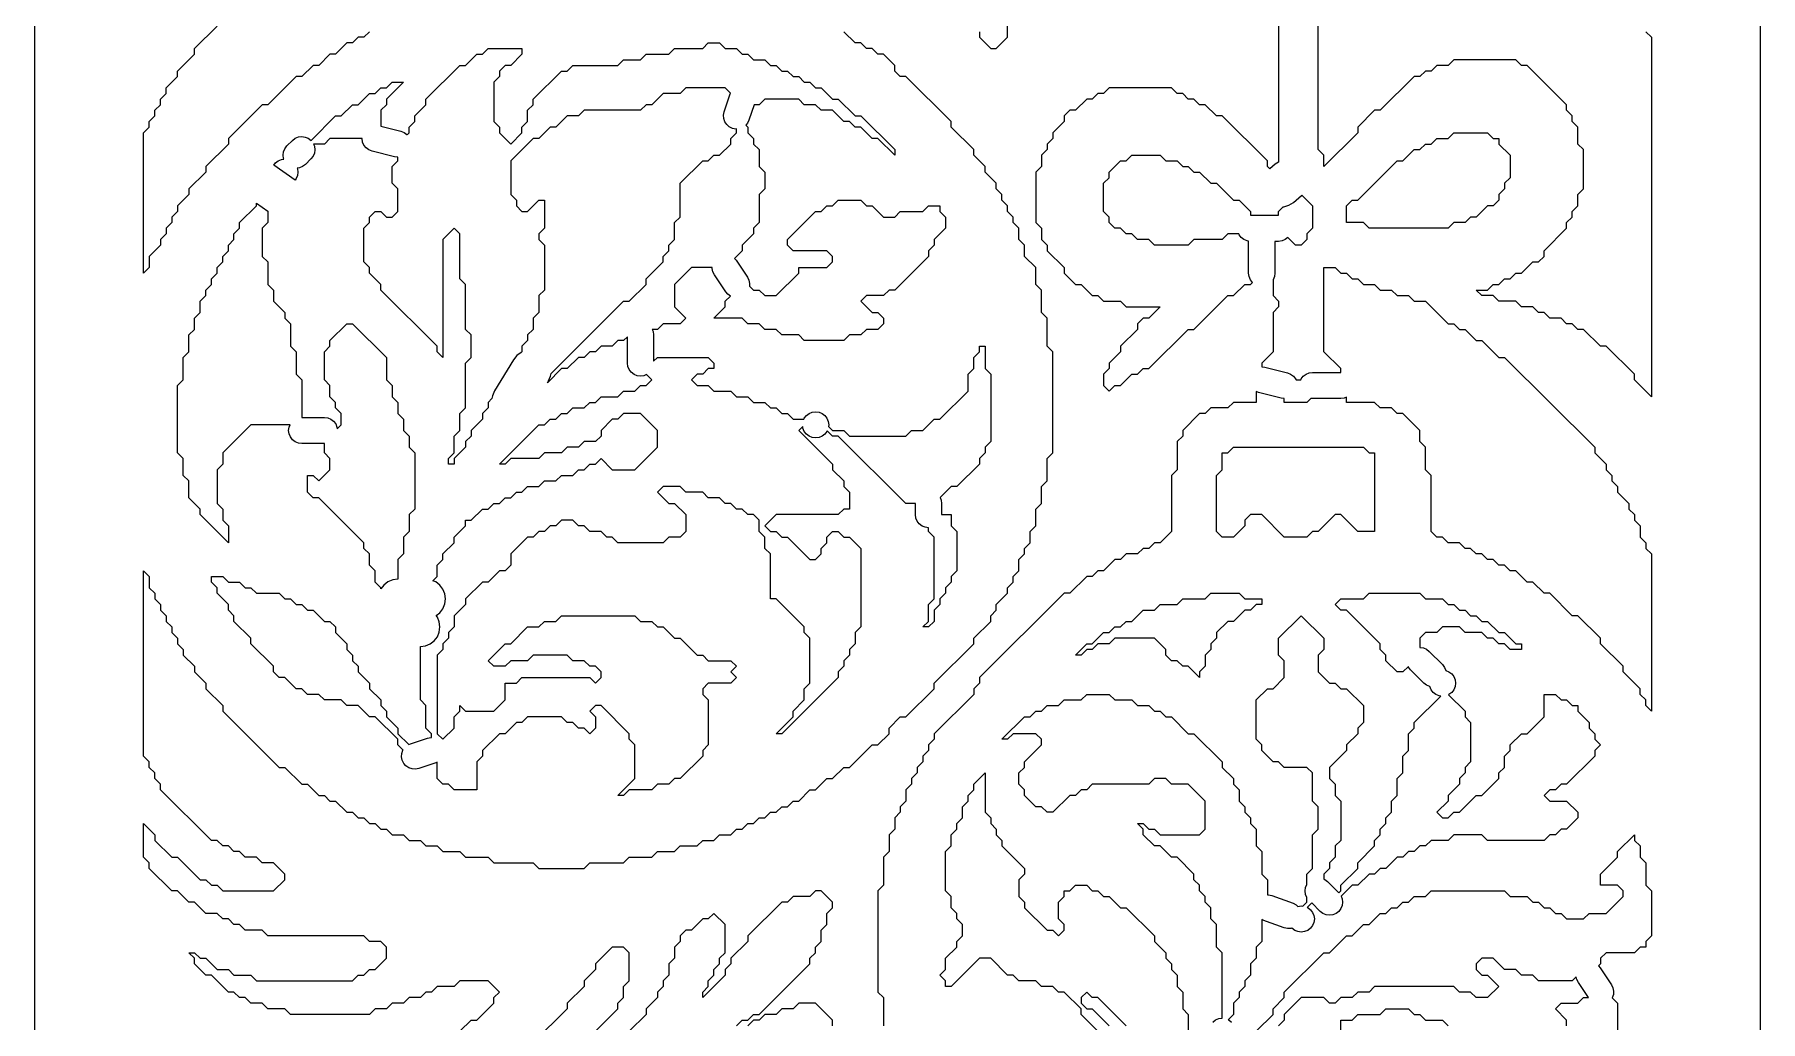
# Model space of a CAD drawing. Header units: millimetres. Extents: x 10 to 410, y 18 to 283.
# Drawn here: x 148 to 211.3, y 57.2 to 93.4 of the extents above; entities that cross this region are included whole.
import ezdxf

# ---------------------------------------------------------------- set-up
doc = ezdxf.new("R2010")
doc.units = ezdxf.units.MM
doc.layers.add('CUT', color=1, linetype='Continuous')

msp = doc.modelspace()

# ---------------------------------------------------------------- linework, layer by layer
at = {"layer": 'CUT'}
for points in [[(190.134, 144), (169.134, 144), (169.134, 147), (161.134, 147), (161.134, 144), (148, 144), (148, 24), (161.134, 24), (161.134, 21), (169.134, 21), (169.134, 24), (190.134, 24), (190.134, 21), (198.134, 21), (198.134, 24), (211.2679, 24), (211.2679, 144), (198.134, 144), (198.134, 147), (190.134, 147)], [(157.133201, 88.798039), (157.124916, 88.818194), (157.108895, 88.942471), (157.125586, 89.06666), (157.17385, 89.182297), (157.250399, 89.281502), (157.457395, 89.487384), (157.557012, 89.563397), (157.672908, 89.611037), (157.797185, 89.627057), (157.921373, 89.610366), (158.03701, 89.562102), (158.136215, 89.485553), (159.037866, 90.382353), (159.244862, 90.382353), (159.658854, 90.794118), (159.86585, 90.794118), (160.279843, 91.205882), (160.486839, 91.205882), (160.693835, 91.411765), (160.900831, 91.411765), (161.107827, 91.617647), (161.521819, 91.617647), (160.900831, 91), (160.900831, 90.794118), (160.693835, 90.588235), (160.693835, 90.001969), (161.43065, 89.818757), (161.547265, 89.772906), (161.64804, 89.698436), (161.654293, 89.690585), (161.728815, 89.764706), (161.728815, 89.970588), (161.935811, 90.176471), (161.935811, 90.382353), (162.349803, 90.794118), (162.349803, 91), (163.59178, 92.235294), (163.798776, 92.235294), (164.212768, 92.647059), (164.419764, 92.647059), (164.62676, 92.852941), (165.868736, 92.852941), (165.868736, 92.647059), (165.454744, 92.235294), (165.247748, 92.235294), (165.040752, 92.029412), (165.040752, 91.823529), (164.833756, 91.617647), (164.833756, 90.176471), (165.040752, 89.970588), (165.040752, 89.764706), (165.454744, 89.352941), (165.868736, 89.764706), (165.868736, 89.970588), (166.075732, 90.176471), (166.075732, 90.588235), (166.282728, 90.794118), (166.282728, 91), (167.317709, 92.029412), (167.524705, 92.029412), (167.731701, 92.235294), (169.387669, 92.235294), (169.594665, 92.441176), (170.215654, 92.441176), (170.42265, 92.647059), (171.250634, 92.647059), (171.45763, 92.852941), (172.49261, 92.852941), (172.699606, 93.058824), (173.113599, 93.058824), (173.320595, 92.852941), (173.734587, 92.852941), (173.941583, 92.647059), (174.148579, 92.647059), (174.355575, 92.441176), (174.769567, 92.441176), (174.976563, 92.235294), (175.183559, 92.235294), (175.390555, 92.029412), (175.597551, 92.029412), (175.804547, 91.823529), (176.011543, 91.823529), (176.21854, 91.617647), (176.425536, 91.617647), (176.632532, 91.411765), (176.839528, 91.411765), (177.25352, 91), (177.460516, 91), (178.081504, 90.382353), (178.2885, 90.382353), (179.530477, 89.147059), (179.530477, 88.941176), (178.909488, 89.558824), (178.702492, 89.558824), (178.2885, 89.970588), (178.081504, 89.970588), (177.874508, 90.176471), (177.667512, 90.176471), (177.25352, 90.588235), (176.839528, 90.588235), (176.632532, 90.794118), (176.21854, 90.794118), (176.011543, 91), (174.769567, 91), (174.562571, 90.794118), (174.378823, 90.794118), (174.189708, 90.229825), (174.134723, 90.117228), (174.072751, 90.046008), (174.148579, 89.970588), (174.148579, 89.764706), (174.355575, 89.558824), (174.355575, 89.352941), (174.562571, 89.147059), (174.562571, 88.529412), (174.769567, 88.323529), (174.769567, 87.705882), (174.562571, 87.5), (174.562571, 86.470588), (174.355575, 86.264706), (174.355575, 86.058824), (173.941583, 85.647059), (173.941583, 85.441176), (173.658644, 85.15976), (173.719314, 85.09078), (174.133306, 84.473133), (174.18889, 84.360831), (174.213513, 84.237969), (174.207689, 84.147091), (174.355575, 84), (174.562571, 84), (174.769567, 83.794118), (175.183559, 83.794118), (176.011543, 84.617647), (176.011543, 84.823529), (177.046524, 84.823529), (177.25352, 85.029412), (177.25352, 85.235294), (177.046524, 85.441176), (175.804547, 85.441176), (175.597551, 85.647059), (175.597551, 85.852941), (176.632532, 86.882353), (176.839528, 86.882353), (177.046524, 87.088235), (177.25352, 87.088235), (177.460516, 87.294118), (178.2885, 87.294118), (178.495496, 87.088235), (178.702492, 87.088235), (179.116484, 86.676471), (179.530477, 86.676471), (179.737473, 86.882353), (180.565457, 86.882353), (180.772453, 87.088235), (181.186445, 87.088235), (181.186445, 86.882353), (181.393441, 86.676471), (181.393441, 86.264706), (180.979449, 85.852941), (180.979449, 85.647059), (180.772453, 85.441176), (180.772453, 85.235294), (179.530477, 84), (179.32348, 84), (179.116484, 83.794118), (178.495496, 83.794118), (178.2885, 83.588235), (178.702492, 83.176471), (178.909488, 83.176471), (179.116484, 82.970588), (179.116484, 82.764706), (178.909488, 82.558824), (178.495496, 82.558824), (178.2885, 82.352941), (177.874508, 82.352941), (177.667512, 82.147059), (176.21854, 82.147059), (176.011543, 82.352941), (175.390555, 82.352941), (175.183559, 82.558824), (174.769567, 82.558824), (174.562571, 82.764706), (174.148579, 82.764706), (173.941583, 82.970588), (172.906603, 82.970588), (173.320595, 83.382353), (173.320595, 83.588235), (173.514248, 83.780847), (173.418623, 83.844542), (173.335868, 83.938632), (172.921875, 84.556279), (172.866292, 84.668581), (172.841668, 84.791443), (172.843725, 84.823529), (172.078618, 84.823529), (171.45763, 84.205882), (171.45763, 83.382353), (171.871622, 82.970588), (171.664626, 82.764706), (171.043638, 82.764706), (170.836642, 82.558824), (170.645478, 82.558824), (170.679298, 82.477174), (170.695654, 82.352941), (170.695654, 81.389182), (170.836642, 81.529412), (172.699606, 81.529412), (172.906603, 81.323529), (172.906603, 81.117647), (172.699606, 81.117647), (172.49261, 80.911765), (172.285614, 80.911765), (172.078618, 80.705882), (172.285614, 80.5), (172.699606, 80.5), (172.906603, 80.294118), (173.527591, 80.294118), (173.734587, 80.088235), (174.148579, 80.088235), (174.355575, 79.882353), (174.769567, 79.882353), (174.976563, 79.676471), (175.183559, 79.676471), (175.390555, 79.470588), (175.597551, 79.470588), (175.804547, 79.264706), (176.202707, 79.264706), (176.216839, 79.298824), (176.29312, 79.398235), (176.392532, 79.474516), (176.508299, 79.522468), (176.632532, 79.538824), (176.756765, 79.522468), (176.872532, 79.474516), (176.971943, 79.398235), (177.048224, 79.298824), (177.096176, 79.183057), (177.112532, 79.058824), (177.104889, 79.000772), (177.25352, 78.852941), (177.667512, 78.852941), (177.874508, 78.647059), (179.944469, 78.647059), (180.151465, 78.852941), (180.565457, 78.852941), (180.979449, 79.264706), (181.186445, 79.264706), (182.221425, 80.294118), (182.221425, 80.911765), (182.428421, 81.117647), (182.428421, 81.529412), (182.635418, 81.735294), (182.635418, 81.941176), (182.842414, 81.941176), (182.842414, 81.117647), (183.04941, 80.911765), (183.04941, 78.441176), (182.842414, 78.235294), (182.842414, 78.029412), (182.635418, 77.823529), (182.635418, 77.617647), (181.807433, 76.794118), (181.600437, 76.794118), (181.197658, 76.393505), (181.236097, 76.300704), (181.252453, 76.176471), (181.252453, 75.764706), (181.600437, 75.764706), (181.600437, 75.352941), (181.807433, 75.147059), (181.807433, 73.705882), (181.600437, 73.5), (181.600437, 73.294118), (181.393441, 73.088235), (181.393441, 72.882353), (181.186445, 72.676471), (181.186445, 72.470588), (180.979449, 72.264706), (180.979449, 71.852941), (180.772453, 71.647059), (180.565457, 71.647059), (180.772453, 71.852941), (180.772453, 72.470588), (180.979449, 72.676471), (180.979449, 74.941176), (180.772453, 75.147059), (180.772453, 75.284706), (180.64822, 75.301061), (180.532453, 75.349014), (180.433042, 75.425295), (180.356761, 75.524706), (180.308809, 75.640473), (180.292453, 75.764706), (180.292453, 76.176471), (179.944469, 76.176471), (177.460516, 78.647059), (177.25352, 78.647059), (177.057736, 78.841789), (177.048224, 78.818824), (176.971943, 78.719412), (176.872532, 78.643131), (176.756765, 78.595179), (176.632532, 78.578824), (176.508299, 78.595179), (176.392532, 78.643131), (176.29312, 78.719412), (176.216839, 78.818824), (176.168887, 78.93459), (176.160174, 79.000772), (176.011543, 78.852941), (177.25352, 77.617647), (177.25352, 77.411765), (177.667512, 77), (177.667512, 76.794118), (177.874508, 76.588235), (177.874508, 75.970588), (177.667512, 75.970588), (177.460516, 75.764706), (175.183559, 75.764706), (174.769567, 75.352941), (174.976563, 75.147059), (175.183559, 75.147059), (175.390555, 74.941176), (175.597551, 74.941176), (176.425536, 74.117647), (176.632532, 74.117647), (176.839528, 74.323529), (176.839528, 74.529412), (177.046524, 74.735294), (177.046524, 74.941176), (177.25352, 75.147059), (177.460516, 75.147059), (177.667512, 74.941176), (177.874508, 74.941176), (178.2885, 74.529412), (178.2885, 71.647059), (178.081504, 71.441176), (178.081504, 71.029412), (177.874508, 70.823529), (177.874508, 70.617647), (177.667512, 70.411765), (177.667512, 70.205882), (177.460516, 70), (177.460516, 69.794118), (175.390555, 67.735294), (175.183559, 67.735294), (175.804547, 68.352941), (175.804547, 68.558824), (176.21854, 68.970588), (176.21854, 69.382353), (176.425536, 69.588235), (176.425536, 71.235294), (176.21854, 71.441176), (176.21854, 71.647059), (175.183559, 72.676471), (174.976563, 72.676471), (174.976563, 74.323529), (174.769567, 74.529412), (174.769567, 74.941176), (174.562571, 75.147059), (174.562571, 75.558824), (174.355575, 75.764706), (174.148579, 75.764706), (173.941583, 75.970588), (173.734587, 75.970588), (173.527591, 76.176471), (173.320595, 76.176471), (173.113599, 76.382353), (172.699606, 76.382353), (172.49261, 76.588235), (171.871622, 76.588235), (171.664626, 76.794118), (171.043638, 76.794118), (170.836642, 76.588235), (171.250634, 76.176471), (171.45763, 76.176471), (171.871622, 75.764706), (171.871622, 75.147059), (171.664626, 74.941176), (171.250634, 74.941176), (171.043638, 74.735294), (169.387669, 74.735294), (169.180673, 74.941176), (168.973677, 74.941176), (168.766681, 75.147059), (168.352689, 75.147059), (168.145693, 75.352941), (167.938697, 75.352941), (167.731701, 75.558824), (167.317709, 75.558824), (167.110713, 75.352941), (166.903717, 75.352941), (166.696721, 75.147059), (166.489725, 75.147059), (166.282728, 74.941176), (166.075732, 74.941176), (165.454744, 74.323529), (165.454744, 73.911765), (165.247748, 73.705882), (165.040752, 73.705882), (164.62676, 73.294118), (164.419764, 73.294118), (163.798776, 72.676471), (163.798776, 72.470588), (163.384784, 72.058824), (163.384784, 71.647059), (163.177787, 71.441176), (163.177787, 71.235294), (162.970791, 71.029412), (162.970791, 70.823529), (162.763795, 70.617647), (162.763795, 67.735294), (162.970791, 67.529412), (163.384784, 67.941176), (163.384784, 68.352941), (163.59178, 68.558824), (163.59178, 68.764706), (163.798776, 68.558824), (164.833756, 68.558824), (165.247748, 68.970588), (165.247748, 69.588235), (165.66174, 69.588235), (165.868736, 69.794118), (168.352689, 69.794118), (168.559685, 69.588235), (168.766681, 69.794118), (168.766681, 70), (168.559685, 70.205882), (168.352689, 70.205882), (168.145693, 70.411765), (167.731701, 70.411765), (167.524705, 70.617647), (166.282728, 70.617647), (166.075732, 70.411765), (165.454744, 70.411765), (165.247748, 70.205882), (164.833756, 70.205882), (164.62676, 70.411765), (165.247748, 71.029412), (165.454744, 71.029412), (166.075732, 71.647059), (166.489725, 71.647059), (166.696721, 71.852941), (167.110713, 71.852941), (167.317709, 72.058824), (170.008658, 72.058824), (170.215654, 71.852941), (170.629646, 71.852941), (170.836642, 71.647059), (171.043638, 71.647059), (171.45763, 71.235294), (171.664626, 71.235294), (172.285614, 70.617647), (172.49261, 70.617647), (172.699606, 70.411765), (173.527591, 70.411765), (173.734587, 70.205882), (173.527591, 70), (173.734587, 69.794118), (173.527591, 69.588235), (172.699606, 69.588235), (172.49261, 69.382353), (172.49261, 69.176471), (172.699606, 68.970588), (172.699606, 67.323529), (172.49261, 67.117647), (172.49261, 66.911765), (171.664626, 66.088235), (171.45763, 66.088235), (171.250634, 65.882353), (170.836642, 65.882353), (170.629646, 65.676471), (169.801662, 65.676471), (169.594665, 65.470588), (169.387669, 65.470588), (170.008658, 66.088235), (170.008658, 67.323529), (169.801662, 67.529412), (169.801662, 67.735294), (168.766681, 68.764706), (168.559685, 68.764706), (168.352689, 68.558824), (168.559685, 68.352941), (168.559685, 67.941176), (168.352689, 67.735294), (168.145693, 67.941176), (167.938697, 67.941176), (167.731701, 68.147059), (167.524705, 68.147059), (167.317709, 68.352941), (166.075732, 68.352941), (165.868736, 68.147059), (165.66174, 68.147059), (165.247748, 67.735294), (165.040752, 67.735294), (164.419764, 67.117647), (164.419764, 66.911765), (164.212768, 66.705882), (164.212768, 65.676471), (163.384784, 65.676471), (163.177787, 65.882353), (162.970791, 65.882353), (162.763795, 66.088235), (162.763795, 66.689129), (162.707853, 66.662035), (162.086865, 66.456152), (161.963797, 66.432581), (161.838821, 66.441666), (161.720455, 66.482787), (161.616766, 66.553142), (161.534819, 66.647937), (161.480199, 66.760711), (161.456628, 66.883779), (161.465712, 67.008755), (161.506833, 67.12712), (161.509034, 67.130363), (161.314823, 67.323529), (161.314823, 67.529412), (160.486839, 68.352941), (160.279843, 68.352941), (159.86585, 68.764706), (159.451858, 68.764706), (159.244862, 68.970588), (158.623874, 68.970588), (158.416878, 69.176471), (158.002886, 69.176471), (157.79589, 69.382353), (157.588894, 69.382353), (157.174902, 69.794118), (156.967906, 69.794118), (156.760909, 70), (156.760909, 70.205882), (155.932925, 71.029412), (155.932925, 71.235294), (155.311937, 71.852941), (155.311937, 72.058824), (155.104941, 72.264706), (155.104941, 72.470588), (154.690949, 72.882353), (154.690949, 73.088235), (154.483953, 73.294118), (154.483953, 73.5), (154.897945, 73.5), (155.104941, 73.294118), (155.518933, 73.294118), (155.725929, 73.088235), (155.932925, 73.088235), (156.139921, 72.882353), (156.967906, 72.882353), (157.174902, 72.676471), (157.381898, 72.676471), (157.588894, 72.470588), (157.79589, 72.470588), (158.002886, 72.264706), (158.209882, 72.264706), (158.623874, 71.852941), (158.83087, 71.852941), (159.037866, 71.647059), (159.037866, 71.441176), (159.451858, 71.029412), (159.451858, 70.823529), (159.658854, 70.617647), (159.658854, 70.411765), (159.86585, 70.205882), (159.86585, 70), (160.279843, 69.588235), (160.279843, 69.382353), (160.693835, 68.970588), (160.693835, 68.764706), (160.900831, 68.558824), (160.900831, 68.352941), (161.314823, 67.941176), (161.314823, 67.735294), (161.717487, 67.334796), (161.784757, 67.367377), (162.405746, 67.57326), (162.528814, 67.596831), (162.556799, 67.594796), (162.556799, 67.735294), (162.349803, 67.941176), (162.349803, 68.764706), (162.142807, 68.970588), (162.142807, 70.927059), (162.329157, 70.951592), (162.502807, 71.023521), (162.651924, 71.137942), (162.766345, 71.287059), (162.838274, 71.460709), (162.862807, 71.647059), (162.838274, 71.833409), (162.766345, 72.007059), (162.723236, 72.06324), (162.85892, 72.167354), (162.973341, 72.316471), (163.04527, 72.490121), (163.069803, 72.676471), (163.04527, 72.862821), (162.973341, 73.036471), (162.85892, 73.185588), (162.709803, 73.300009), (162.605966, 73.34302), (162.763795, 73.5), (162.763795, 73.911765), (162.970791, 74.117647), (162.970791, 74.323529), (163.384784, 74.735294), (163.384784, 74.941176), (163.798776, 75.352941), (163.798776, 75.558824), (164.005772, 75.558824), (164.419764, 75.970588), (164.62676, 75.970588), (164.833756, 76.176471), (165.040752, 76.176471), (165.247748, 76.382353), (165.454744, 76.382353), (165.66174, 76.588235), (165.868736, 76.588235), (166.075732, 76.794118), (166.489725, 76.794118), (166.696721, 77), (167.110713, 77), (167.317709, 77.205882), (167.731701, 77.205882), (167.938697, 77.411765), (168.145693, 77.411765), (168.352689, 77.617647), (168.559685, 77.617647), (168.766681, 77.823529), (169.180673, 77.411765), (170.008658, 77.411765), (170.836642, 78.235294), (170.836642, 78.852941), (170.215654, 79.470588), (169.594665, 79.470588), (169.387669, 79.264706), (169.180673, 79.264706), (168.766681, 78.852941), (168.766681, 78.647059), (168.559685, 78.441176), (168.145693, 78.441176), (167.938697, 78.235294), (167.524705, 78.235294), (167.317709, 78.029412), (166.696721, 78.029412), (166.489725, 77.823529), (165.454744, 77.823529), (165.247748, 77.617647), (165.040752, 77.617647), (166.489725, 79.058824), (166.696721, 79.058824), (166.903717, 79.264706), (167.110713, 79.264706), (167.317709, 79.470588), (167.524705, 79.470588), (167.731701, 79.676471), (168.145693, 79.676471), (168.352689, 79.882353), (168.559685, 79.882353), (168.766681, 80.088235), (169.387669, 80.088235), (169.594665, 80.294118), (170.008658, 80.294118), (170.215654, 80.5), (170.42265, 80.5), (170.629646, 80.705882), (170.435141, 80.899341), (170.339887, 80.859885), (170.215654, 80.843529), (170.091421, 80.859885), (169.975654, 80.907837), (169.876242, 80.984118), (169.799961, 81.083529), (169.752009, 81.199296), (169.735654, 81.323529), (169.735654, 82.287288), (169.594665, 82.147059), (169.387669, 82.147059), (169.180673, 81.941176), (168.766681, 81.941176), (168.559685, 81.735294), (168.352689, 81.735294), (168.145693, 81.529412), (167.938697, 81.529412), (167.524705, 81.117647), (167.317709, 81.117647), (166.800611, 80.603332), (166.839277, 80.666979), (166.91822, 80.846148), (166.932824, 80.940716), (169.594665, 83.588235), (169.801662, 83.588235), (170.42265, 84.205882), (170.42265, 84.411765), (171.043638, 85.029412), (171.043638, 85.235294), (171.250634, 85.441176), (171.250634, 85.647059), (171.45763, 85.852941), (171.45763, 86.470588), (171.664626, 86.676471), (171.664626, 87.911765), (172.49261, 88.735294), (172.699606, 88.735294), (172.906603, 88.941176), (173.113599, 88.941176), (173.527591, 89.352941), (173.527591, 89.558824), (173.734587, 89.764706), (173.734587, 89.905313), (173.70505, 89.903263), (173.582059, 89.927232), (173.469462, 89.982217), (173.374933, 90.06447), (173.304914, 90.168387), (173.264176, 90.286885), (173.255496, 90.411889), (173.279466, 90.534881), (173.486462, 91.152528), (173.517445, 91.215974), (173.320595, 91.411765), (171.871622, 91.411765), (171.664626, 91.205882), (171.043638, 91.205882), (170.629646, 90.794118), (170.42265, 90.794118), (170.215654, 90.588235), (168.145693, 90.588235), (167.938697, 90.382353), (167.524705, 90.382353), (167.110713, 89.970588), (166.903717, 89.970588), (166.489725, 89.558824), (166.282728, 89.558824), (165.454744, 88.735294), (165.454744, 87.5), (165.66174, 87.294118), (165.66174, 87.088235), (165.868736, 86.882353), (166.075732, 86.882353), (166.489725, 87.294118), (166.696721, 87.294118), (166.696721, 86.264706), (166.489725, 86.058824), (166.489725, 85.852941), (166.696721, 85.647059), (166.696721, 84), (166.489725, 83.794118), (166.489725, 83.176471), (166.282728, 82.970588), (166.282728, 82.558824), (166.075732, 82.352941), (166.075732, 82.147059), (165.868736, 81.941176), (165.868736, 81.735294), (165.853555, 81.720194), (165.837876, 81.714106), (165.679925, 81.598413), (165.5573, 81.445782), (164.861629, 80.300646), (164.782685, 80.121478), (164.767352, 80.022189), (164.62676, 79.882353), (164.62676, 79.676471), (164.419764, 79.470588), (164.419764, 79.264706), (164.005772, 78.852941), (164.005772, 78.647059), (163.798776, 78.441176), (163.798776, 78.235294), (163.384784, 77.823529), (163.384784, 77.617647), (163.177787, 77.617647), (163.177787, 77.823529), (163.384784, 78.029412), (163.384784, 78.647059), (163.59178, 78.852941), (163.59178, 79.470588), (163.798776, 79.676471), (163.798776, 81.323529), (164.005772, 81.529412), (164.005772, 82.352941), (163.798776, 82.558824), (163.798776, 84.205882), (163.59178, 84.411765), (163.59178, 86.058824), (163.384784, 86.264706), (162.970791, 85.852941), (162.970791, 81.529412), (162.763795, 81.735294), (162.763795, 81.941176), (160.693835, 84), (160.693835, 84.205882), (160.279843, 84.617647), (160.279843, 84.823529), (160.072847, 85.029412), (160.072847, 86.264706), (160.279843, 86.470588), (160.279843, 86.676471), (160.486839, 86.882353), (160.693835, 86.882353), (160.900831, 86.676471), (161.107827, 86.676471), (161.314823, 86.882353), (161.314823, 87.705882), (161.107827, 87.911765), (161.107827, 88.529412), (161.314823, 88.735294), (161.314823, 88.874003), (161.198996, 88.887126), (160.371011, 89.093008), (160.254396, 89.138859), (160.153622, 89.213329), (160.075555, 89.311345), (160.025517, 89.426225), (160.006917, 89.550142), (160.007901, 89.558824), (158.83087, 89.558824), (158.623874, 89.352941), (158.225791, 89.352941), (158.259868, 89.270041), (158.275888, 89.145764), (158.259197, 89.021575), (158.210933, 88.905938), (158.134384, 88.806733), (157.927388, 88.600851), (157.827772, 88.524838), (157.711876, 88.477199), (157.630688, 88.466733), (157.638546, 88.447763), (157.654902, 88.323529), (157.638546, 88.199296), (157.590594, 88.083529), (157.549611, 88.030119), (156.769168, 88.576508), (156.83549, 88.662941), (156.934902, 88.739222), (157.050668, 88.787174)], [(200.437079, 86.470588), (200.023087, 86.470588), (199.816091, 86.264706), (196.918146, 86.264706), (196.71115, 86.470588), (196.090162, 86.470588), (196.090162, 87.088235), (196.297158, 87.294118), (196.504154, 87.294118), (197.953126, 88.735294), (198.160122, 88.735294), (198.574114, 89.147059), (198.781111, 89.147059), (198.988107, 89.352941), (199.195103, 89.352941), (199.402099, 89.558824), (199.816091, 89.558824), (200.023087, 89.764706), (201.265063, 89.764706), (201.472059, 89.558824), (201.679055, 89.558824), (201.679055, 89.352941), (202.093048, 88.941176), (202.093048, 88.117647), (201.886052, 87.911765), (201.886052, 87.705882), (201.679055, 87.5), (201.679055, 87.294118), (201.472059, 87.088235), (201.265063, 87.088235), (200.851071, 86.676471), (200.644075, 86.676471)], [(156.553913, 84.205882), (156.760909, 84), (156.760909, 83.588235), (157.174902, 83.176471), (157.174902, 82.970588), (157.381898, 82.764706), (157.381898, 81.941176), (157.588894, 81.735294), (157.588894, 80.911765), (157.79589, 80.705882), (157.79589, 79.332941), (158.623874, 79.332941), (158.748107, 79.316586), (158.863874, 79.268633), (158.963285, 79.192352), (159.039566, 79.092941), (159.087518, 78.977174), (159.096231, 78.910992), (159.244862, 79.058824), (159.244862, 79.470588), (159.037866, 79.676471), (159.037866, 79.882353), (158.83087, 80.088235), (158.83087, 80.5), (158.623874, 80.705882), (158.623874, 81.735294), (158.83087, 81.941176), (158.83087, 82.147059), (159.451858, 82.764706), (159.658854, 82.764706), (160.900831, 81.529412), (160.900831, 80.705882), (161.107827, 80.5), (161.107827, 80.088235), (161.314823, 79.882353), (161.314823, 79.470588), (161.521819, 79.264706), (161.521819, 78.852941), (161.728815, 78.647059), (161.728815, 78.235294), (161.935811, 78.029412), (161.935811, 75.970588), (161.728815, 75.764706), (161.728815, 75.147059), (161.521819, 74.941176), (161.521819, 74.323529), (161.314823, 74.117647), (161.314823, 73.396471), (161.128473, 73.371938), (160.954823, 73.300009), (160.805706, 73.185588), (160.693835, 73.039795), (160.693835, 73.088235), (160.486839, 73.294118), (160.486839, 73.705882), (160.279843, 73.911765), (160.279843, 74.323529), (160.072847, 74.529412), (160.072847, 74.735294), (158.416878, 76.382353), (158.209882, 76.382353), (158.002886, 76.588235), (158.002886, 77.205882), (158.209882, 77.205882), (158.416878, 77), (158.83087, 77.411765), (158.83087, 77.823529), (158.623874, 78.029412), (158.623874, 78.372941), (157.79589, 78.372941), (157.671657, 78.389297), (157.55589, 78.437249), (157.456479, 78.51353), (157.380198, 78.612941), (157.332245, 78.728708), (157.31589, 78.852941), (157.332245, 78.977174), (157.366066, 79.058824), (155.932925, 79.058824), (154.897945, 78.029412), (154.897945, 77.617647), (154.690949, 77.411765), (154.690949, 76.176471), (154.897945, 75.970588), (154.897945, 75.558824), (155.104941, 75.352941), (155.104941, 74.735294), (154.069961, 75.764706), (154.069961, 75.970588), (153.655969, 76.382353), (153.655969, 77), (153.448972, 77.205882), (153.448972, 77.823529), (153.241976, 78.029412), (153.241976, 80.5), (153.448972, 80.705882), (153.448972, 81.529412), (153.655969, 81.735294), (153.655969, 82.352941), (153.862965, 82.558824), (153.862965, 82.970588), (154.069961, 83.176471), (154.069961, 83.588235), (154.276957, 83.794118), (154.276957, 84), (154.483953, 84.205882), (154.483953, 84.411765), (154.690949, 84.617647), (154.690949, 84.823529), (154.897945, 85.029412), (154.897945, 85.235294), (155.104941, 85.441176), (155.104941, 85.647059), (155.311937, 85.852941), (155.311937, 86.058824), (155.518933, 86.264706), (155.518933, 86.470588), (156.139921, 87.088235), (156.139921, 87.185974), (156.553913, 86.896137), (156.553913, 86.470588), (156.346917, 86.264706), (156.346917, 85.235294), (156.553913, 85.029412)], [(191.95024, 78.235294), (196.71115, 78.235294), (196.918146, 78.029412), (197.125142, 78.029412), (197.125142, 75.147059), (196.504154, 75.147059), (195.883166, 75.764706), (195.67617, 75.764706), (195.055181, 75.147059), (194.848185, 75.147059), (194.641189, 74.941176), (193.813205, 74.941176), (192.985221, 75.764706), (192.571229, 75.764706), (192.364233, 75.558824), (192.364233, 75.352941), (191.95024, 74.941176), (191.536248, 74.941176), (191.329252, 75.147059), (191.329252, 77.205882), (191.536248, 77.411765), (191.536248, 78.029412), (191.743244, 78.029412)], [(190.708264, 69.794118), (190.294272, 70.205882), (190.087276, 70.205882), (189.88028, 70.411765), (189.673284, 70.411765), (189.466288, 70.617647), (189.466288, 70.823529), (189.052296, 71.235294), (187.603323, 71.235294), (187.396327, 71.029412), (186.982335, 71.029412), (186.775339, 70.823529), (186.568343, 70.823529), (186.361347, 70.617647), (186.154351, 70.617647), (186.568343, 71.029412), (186.775339, 71.029412), (187.189331, 71.441176), (187.396327, 71.441176), (187.603323, 71.647059), (187.810319, 71.647059), (188.017315, 71.852941), (188.224311, 71.852941), (188.638303, 72.264706), (189.052296, 72.264706), (189.259292, 72.470588), (189.88028, 72.470588), (190.087276, 72.676471), (190.91526, 72.676471), (191.122256, 72.882353), (192.157236, 72.882353), (192.364233, 72.676471), (192.985221, 72.676471), (192.985221, 72.470588), (192.778225, 72.470588), (192.571229, 72.264706), (192.364233, 72.264706), (191.95024, 71.852941), (191.743244, 71.852941), (191.329252, 71.441176), (191.329252, 71.235294), (191.122256, 71.029412), (191.122256, 70.823529), (190.91526, 70.617647), (190.91526, 70.205882), (190.708264, 70)]]:
    msp.add_lwpolyline(points, close=True, dxfattribs=at)
for points in [[(193.606209, 105.205882), (193.606209, 88.692497), (193.479558, 88.611419), (193.279392, 88.442706), (193.192217, 88.529412), (193.192217, 88.735294), (191.536248, 90.382353), (191.329252, 90.382353), (190.91526, 90.794118), (190.708264, 90.794118), (190.501268, 91), (190.294272, 91), (190.087276, 91.205882), (189.88028, 91.205882), (189.673284, 91.411765), (187.396327, 91.411765), (187.189331, 91.205882), (186.982335, 91.205882), (186.775339, 91), (186.568343, 91), (186.154351, 90.588235), (185.947355, 90.588235), (185.740358, 90.382353), (185.740358, 90.176471), (185.326366, 89.764706), (185.326366, 89.558824), (185.11937, 89.352941), (185.11937, 89.147059), (184.912374, 88.941176), (184.912374, 88.529412), (184.705378, 88.323529), (184.705378, 86.470588), (184.912374, 86.264706), (184.912374, 85.852941), (185.11937, 85.647059), (185.11937, 85.441176), (185.740358, 84.823529), (185.740358, 84.617647), (186.154351, 84.205882), (186.361347, 84.205882), (186.775339, 83.794118), (186.982335, 83.794118), (187.189331, 83.588235), (187.810319, 83.588235), (188.017315, 83.382353), (189.259292, 83.382353), (188.845299, 82.970588), (188.638303, 82.970588), (188.431307, 82.764706), (188.431307, 82.558824), (187.810319, 81.941176), (187.810319, 81.735294), (187.396327, 81.323529), (187.396327, 81.117647), (187.189331, 80.911765), (187.189331, 80.5), (187.396327, 80.294118), (187.603323, 80.5), (187.810319, 80.5), (188.224311, 80.911765), (188.431307, 80.911765), (188.638303, 81.117647), (188.845299, 81.117647), (190.294272, 82.558824), (190.501268, 82.558824), (191.743244, 83.794118), (191.95024, 83.794118), (192.364233, 84.205882), (192.571229, 84.205882), (192.645015, 84.279272), (192.569529, 84.377647), (192.521576, 84.493414), (192.505221, 84.617647), (192.505221, 85.784706), (192.506345, 85.793248), (192.446995, 85.801061), (192.331229, 85.849014), (192.231817, 85.925295), (192.155536, 86.024706), (192.141404, 86.058824), (191.743244, 86.058824), (191.536248, 85.852941), (190.501268, 85.852941), (190.294272, 85.647059), (189.052296, 85.647059), (188.845299, 85.852941), (188.431307, 85.852941), (188.224311, 86.058824), (188.017315, 86.058824), (187.810319, 86.264706), (187.603323, 86.264706), (187.396327, 86.470588), (187.396327, 86.676471), (187.189331, 86.882353), (187.189331, 87.911765), (187.396327, 88.117647), (187.396327, 88.323529), (187.810319, 88.735294), (188.017315, 88.735294), (188.224311, 88.941176), (189.259292, 88.941176), (189.466288, 88.735294), (189.88028, 88.735294), (190.087276, 88.529412), (190.294272, 88.529412), (190.501268, 88.323529), (190.708264, 88.323529), (191.122256, 87.911765), (191.329252, 87.911765), (191.95024, 87.294118), (192.157236, 87.294118), (192.571229, 86.882353), (192.571229, 86.744706), (193.606209, 86.744706), (193.606209, 86.882353), (193.770881, 87.046139), (193.79536, 87.047262), (193.981957, 87.106549), (194.146852, 87.212111), (194.446272, 87.464482), (194.457514, 87.476805), (194.848185, 87.088235), (194.848185, 86.264706), (194.641189, 86.058824), (194.641189, 85.852941), (194.434193, 85.647059), (194.227197, 85.647059), (193.946415, 85.92633), (193.94562, 85.925295), (193.846209, 85.849014), (193.730442, 85.801061), (193.606209, 85.784706), (193.465221, 85.784706), (193.465221, 84.617647), (193.448865, 84.493414), (193.400913, 84.377647), (193.399213, 84.375431), (193.399213, 83.794118), (193.606209, 83.588235), (193.606209, 83.382353), (193.399213, 83.176471), (193.399213, 81.735294), (192.985221, 81.323529), (192.985221, 81.18482), (193.101048, 81.171698), (193.929032, 80.965815), (194.045647, 80.919965), (194.146422, 80.845494), (194.224489, 80.747479), (194.242607, 80.705882), (194.418361, 80.705882), (194.432493, 80.74), (194.508774, 80.839411), (194.608185, 80.915692), (194.723952, 80.963644), (194.848185, 80.98), (195.883166, 80.98), (195.883166, 81.117647), (195.262177, 81.735294), (195.262177, 84.823529), (195.67617, 84.823529), (195.883166, 84.617647), (196.090162, 84.617647), (196.297158, 84.411765), (196.504154, 84.411765), (196.71115, 84.205882), (197.125142, 84.205882), (197.332138, 84), (197.74613, 84), (197.953126, 83.794118), (198.367118, 83.794118), (198.574114, 83.588235), (198.988107, 83.588235), (199.816091, 82.764706), (200.023087, 82.764706), (200.230083, 82.558824), (200.437079, 82.558824), (200.851071, 82.147059), (201.058067, 82.147059), (201.679055, 81.529412), (201.886052, 81.529412), (205.197989, 78.235294), (205.197989, 78.029412), (205.611981, 77.617647), (205.611981, 77.411765), (205.818977, 77.205882), (205.818977, 77), (206.025973, 76.794118), (206.025973, 76.588235), (206.439965, 76.176471), (206.439965, 75.970588), (206.646961, 75.764706), (206.646961, 75.558824), (206.853957, 75.352941), (206.853957, 74.941176), (207.060953, 74.735294), (207.060953, 74.529412), (207.267949, 74.323529), (207.267949, 68.558824), (207.060953, 68.764706), (207.060953, 68.970588), (206.853957, 69.176471), (206.853957, 69.382353), (206.232969, 70), (206.232969, 70.205882), (205.404985, 71.029412), (205.404985, 71.235294), (204.577, 72.058824), (204.370004, 72.058824), (203.54202, 72.882353), (203.335024, 72.882353), (202.921032, 73.294118), (202.714036, 73.294118), (202.300044, 73.705882), (202.093048, 73.705882), (201.886052, 73.911765), (201.679055, 73.911765), (201.472059, 74.117647), (201.265063, 74.117647), (201.058067, 74.323529), (200.851071, 74.323529), (200.644075, 74.529412), (200.437079, 74.529412), (200.230083, 74.735294), (199.816091, 74.735294), (199.609095, 74.941176), (199.402099, 74.941176), (199.195103, 75.147059), (199.195103, 77.205882), (198.988107, 77.411765), (198.988107, 78.235294), (198.781111, 78.441176), (198.781111, 78.852941), (198.160122, 79.470588), (197.953126, 79.470588), (197.74613, 79.676471), (197.332138, 79.676471), (197.125142, 79.882353), (196.090162, 79.882353), (196.090162, 80.070637), (196.007399, 80.036356), (195.883166, 80.02), (194.848185, 80.02), (194.7876, 80.027976), (194.641189, 79.882353), (193.813205, 79.882353), (193.813205, 80.021062), (193.697378, 80.034185), (192.869393, 80.240067), (192.778225, 80.275912), (192.778225, 79.882353), (191.95024, 79.882353), (191.743244, 79.676471), (191.122256, 79.676471), (190.91526, 79.470588), (190.708264, 79.470588), (190.087276, 78.852941), (190.087276, 78.647059), (189.88028, 78.441176), (189.88028, 77.411765), (189.673284, 77.205882), (189.673284, 75.147059), (189.259292, 74.735294), (189.052296, 74.735294), (188.845299, 74.529412), (188.638303, 74.529412), (188.431307, 74.323529), (188.017315, 74.323529), (187.810319, 74.117647), (187.603323, 74.117647), (187.189331, 73.705882), (186.982335, 73.705882), (186.775339, 73.5), (186.568343, 73.5), (185.947355, 72.882353), (185.740358, 72.882353), (182.635418, 69.794118), (182.635418, 69.588235), (182.428421, 69.382353), (182.428421, 69.176471), (180.979449, 67.735294), (180.979449, 67.529412), (180.772453, 67.323529), (180.772453, 67.117647), (180.565457, 66.911765), (180.565457, 66.705882), (180.358461, 66.5), (180.358461, 66.294118), (180.151465, 66.088235), (180.151465, 65.882353), (179.944469, 65.676471), (179.944469, 65.264706), (179.737473, 65.058824), (179.737473, 64.852941), (179.530477, 64.647059), (179.530477, 64.235294), (179.32348, 64.029412), (179.32348, 63.411765), (179.116484, 63.205882), (179.116484, 62.176471), (178.909488, 61.970588), (178.909488, 58.264706), (179.116484, 58.058824), (179.116484, 57.029412)], [(207.060953, 93.470588), (207.267949, 93.264706), (207.267949, 80.088235), (206.646961, 80.705882), (206.646961, 80.911765), (205.611981, 81.941176), (205.404985, 81.941176), (204.783996, 82.558824), (204.577, 82.558824), (204.370004, 82.764706), (204.163008, 82.764706), (203.956012, 82.970588), (203.54202, 82.970588), (203.335024, 83.176471), (203.128028, 83.176471), (202.921032, 83.382353), (202.50704, 83.382353), (202.300044, 83.588235), (201.679055, 83.588235), (201.472059, 83.794118), (201.058067, 83.794118), (200.851071, 84), (201.265063, 84), (201.472059, 84.205882), (201.679055, 84.205882), (201.886052, 84.411765), (202.093048, 84.411765), (202.300044, 84.617647), (202.50704, 84.617647), (202.921032, 85.029412), (203.128028, 85.029412), (203.335024, 85.235294), (203.335024, 85.441176), (204.163008, 86.264706), (204.163008, 86.470588), (204.370004, 86.676471), (204.370004, 86.882353), (204.577, 87.088235), (204.577, 87.5), (204.783996, 87.705882), (204.783996, 89.147059), (204.577, 89.352941), (204.577, 89.970588), (204.370004, 90.176471), (204.370004, 90.382353), (204.163008, 90.588235), (204.163008, 90.794118), (202.714036, 92.235294), (202.50704, 92.235294), (202.300044, 92.441176), (200.023087, 92.441176), (199.816091, 92.235294), (199.402099, 92.235294), (199.195103, 92.029412), (198.988107, 92.029412), (198.781111, 91.823529), (198.574114, 91.823529), (197.332138, 90.588235), (197.125142, 90.588235), (196.504154, 89.970588), (196.504154, 89.764706), (195.262177, 88.529412), (195.262177, 88.941176), (195.055181, 89.147059), (195.055181, 105)], [(160.279843, 93.470588), (160.072847, 93.264706), (159.86585, 93.264706), (159.658854, 93.058824), (159.451858, 93.058824), (159.037866, 92.647059), (158.83087, 92.647059), (158.416878, 92.235294), (158.209882, 92.235294), (157.79589, 91.823529), (157.588894, 91.823529), (156.553913, 90.794118), (156.346917, 90.794118), (155.104941, 89.558824), (155.104941, 89.352941), (154.276957, 88.529412), (154.276957, 88.323529), (153.655969, 87.705882), (153.655969, 87.5), (153.241976, 87.088235), (153.241976, 86.882353), (153.03498, 86.676471), (153.03498, 86.470588), (152.827984, 86.264706), (152.827984, 86.058824), (152.620988, 85.852941), (152.620988, 85.647059), (152.206996, 85.235294), (152.206996, 84.823529), (152, 84.617647), (152, 89.764706), (152.206996, 89.970588), (152.206996, 90.176471), (152.413992, 90.382353), (152.413992, 90.588235), (152.620988, 90.794118), (152.620988, 91), (152.827984, 91.205882), (152.827984, 91.411765), (153.241976, 91.823529), (153.241976, 92.029412), (153.862965, 92.647059), (153.862965, 92.852941), (154.690949, 93.676471)], [(182.635418, 93.470588), (182.635418, 93.264706), (183.04941, 92.852941), (183.256406, 92.852941), (183.670398, 93.264706), (183.670398, 93.676471)], [(163.59178, 56.823529), (164.005772, 57.235294), (164.212768, 57.235294), (164.833756, 57.852941), (164.833756, 58.058824), (165.040752, 58.264706), (164.62676, 58.676471), (163.59178, 58.676471), (163.384784, 58.470588), (162.763795, 58.470588), (162.556799, 58.264706), (162.349803, 58.264706), (162.142807, 58.058824), (161.728815, 58.058824), (161.521819, 57.852941), (161.107827, 57.852941), (160.900831, 57.647059), (160.486839, 57.647059), (160.279843, 57.441176), (157.381898, 57.441176), (157.174902, 57.647059), (156.553913, 57.647059), (156.346917, 57.852941), (155.932925, 57.852941), (155.725929, 58.058824), (155.518933, 58.058824), (155.311937, 58.264706), (155.104941, 58.264706), (154.483953, 58.882353), (154.276957, 58.882353), (153.862965, 59.294118), (153.862965, 59.5), (153.655969, 59.705882), (153.862965, 59.705882), (154.069961, 59.5), (154.276957, 59.5), (154.690949, 59.088235), (155.104941, 59.088235), (155.311937, 58.882353), (155.932925, 58.882353), (156.139921, 58.676471), (159.658854, 58.676471), (159.86585, 58.882353), (160.072847, 58.882353), (160.279843, 59.088235), (160.486839, 59.088235), (160.900831, 59.5), (160.900831, 59.911765), (160.693835, 60.117647), (160.279843, 60.117647), (160.072847, 60.323529), (156.553913, 60.323529), (156.346917, 60.529412), (155.725929, 60.529412), (155.518933, 60.735294), (155.311937, 60.735294), (155.104941, 60.941176), (154.897945, 60.941176), (154.690949, 61.147059), (154.276957, 61.147059), (153.862965, 61.558824), (153.655969, 61.558824), (153.241976, 61.970588), (153.03498, 61.970588), (152.206996, 62.794118), (152.206996, 63), (152, 63.205882), (152, 64.441176), (152.413992, 64.029412), (152.413992, 63.823529), (153.03498, 63.205882), (153.241976, 63.205882), (154.069961, 62.382353), (154.276957, 62.382353), (154.483953, 62.176471), (154.690949, 62.176471), (154.897945, 61.970588), (156.760909, 61.970588), (157.174902, 62.382353), (157.174902, 62.588235), (156.760909, 63), (156.346917, 63), (156.139921, 63.205882), (155.725929, 63.205882), (155.518933, 63.411765), (155.311937, 63.411765), (155.104941, 63.617647), (154.897945, 63.617647), (154.690949, 63.823529), (154.483953, 63.823529), (152.620988, 65.676471), (152.620988, 65.882353), (152.413992, 66.088235), (152.413992, 66.294118), (152.206996, 66.5), (152.206996, 66.705882), (152, 66.911765), (152, 73.705882), (152.206996, 73.5), (152.206996, 73.088235), (152.413992, 72.882353), (152.413992, 72.676471), (152.620988, 72.470588), (152.620988, 72.264706), (152.827984, 72.058824), (152.827984, 71.852941), (153.03498, 71.647059), (153.03498, 71.441176), (153.241976, 71.235294), (153.241976, 71.029412), (153.448972, 70.823529), (153.448972, 70.617647), (153.862965, 70.205882), (153.862965, 70), (154.276957, 69.588235), (154.276957, 69.382353), (154.897945, 68.764706), (154.897945, 68.558824), (156.967906, 66.5), (157.174902, 66.5), (157.79589, 65.882353), (158.002886, 65.882353), (158.416878, 65.470588), (158.623874, 65.470588), (158.83087, 65.264706), (159.037866, 65.264706), (159.451858, 64.852941), (159.658854, 64.852941), (159.86585, 64.647059), (160.072847, 64.647059), (160.279843, 64.441176), (160.486839, 64.441176), (160.693835, 64.235294), (160.900831, 64.235294), (161.107827, 64.029412), (161.521819, 64.029412), (161.728815, 63.823529), (162.142807, 63.823529), (162.349803, 63.617647), (162.763795, 63.617647), (162.970791, 63.411765), (163.59178, 63.411765), (163.798776, 63.205882), (164.62676, 63.205882), (164.833756, 63), (166.282728, 63), (166.489725, 62.794118), (168.145693, 62.794118), (168.352689, 63), (169.594665, 63), (169.801662, 63.205882), (170.629646, 63.205882), (170.836642, 63.411765), (171.45763, 63.411765), (171.664626, 63.617647), (172.285614, 63.617647), (172.49261, 63.823529), (172.906603, 63.823529), (173.113599, 64.029412), (173.527591, 64.029412), (173.734587, 64.235294), (173.941583, 64.235294), (174.148579, 64.441176), (174.355575, 64.441176), (174.562571, 64.647059), (174.769567, 64.647059), (174.976563, 64.852941), (175.183559, 64.852941), (175.390555, 65.058824), (175.597551, 65.058824), (175.804547, 65.264706), (176.011543, 65.264706), (176.425536, 65.676471), (176.632532, 65.676471), (177.046524, 66.088235), (177.25352, 66.088235), (177.667512, 66.5), (177.874508, 66.5), (178.702492, 67.323529), (178.909488, 67.323529), (179.32348, 67.735294), (179.32348, 67.941176), (179.737473, 68.352941), (179.944469, 68.352941), (180.979449, 69.382353), (180.979449, 69.588235), (182.428421, 71.029412), (182.428421, 71.235294), (183.04941, 71.852941), (183.04941, 72.058824), (183.256406, 72.264706), (183.256406, 72.470588), (183.670398, 72.882353), (183.670398, 73.088235), (183.877394, 73.294118), (183.877394, 73.5), (184.08439, 73.705882), (184.08439, 74.117647), (184.291386, 74.323529), (184.291386, 74.529412), (184.498382, 74.735294), (184.498382, 75.147059), (184.705378, 75.352941), (184.705378, 75.970588), (184.912374, 76.176471), (184.912374, 76.794118), (185.11937, 77), (185.11937, 77.823529), (185.326366, 78.029412), (185.326366, 81.735294), (185.11937, 81.941176), (185.11937, 82.970588), (184.912374, 83.176471), (184.912374, 84), (184.705378, 84.205882), (184.705378, 84.823529), (184.291386, 85.235294), (184.291386, 85.647059), (184.08439, 85.852941), (184.08439, 86.264706), (183.877394, 86.470588), (183.877394, 86.676471), (183.670398, 86.882353), (183.670398, 87.088235), (183.463402, 87.294118), (183.463402, 87.5), (183.256406, 87.705882), (183.256406, 87.911765), (182.842414, 88.323529), (182.842414, 88.529412), (182.428421, 88.941176), (182.428421, 89.147059), (181.600437, 89.970588), (181.600437, 90.176471), (179.944469, 91.823529), (179.737473, 91.823529), (179.530477, 92.029412), (179.530477, 92.235294), (179.116484, 92.647059), (178.909488, 92.647059), (178.702492, 92.852941), (178.495496, 92.852941), (178.2885, 93.058824), (178.081504, 93.058824), (177.667512, 93.470588)], [(191.196837, 57.162941), (191.296248, 57.239222), (191.412015, 57.287174), (191.536248, 57.303529), (191.536248, 59.705882), (191.329252, 59.911765), (191.329252, 60.735294), (191.122256, 60.941176), (191.122256, 61.352941), (190.91526, 61.558824), (190.91526, 61.764706), (190.708264, 61.970588), (190.708264, 62.176471), (190.501268, 62.382353), (190.501268, 62.588235), (189.88028, 63.205882), (189.673284, 63.205882), (189.259292, 63.617647), (189.052296, 63.617647), (188.638303, 64.029412), (188.638303, 64.235294), (188.431307, 64.441176), (188.638303, 64.441176), (188.845299, 64.235294), (189.052296, 64.235294), (189.259292, 64.029412), (190.708264, 64.029412), (190.91526, 64.235294), (190.91526, 65.264706), (190.294272, 65.882353), (189.673284, 65.882353), (189.466288, 66.088235), (189.052296, 66.088235), (188.845299, 65.882353), (186.775339, 65.882353), (186.568343, 65.676471), (186.361347, 65.676471), (186.154351, 65.470588), (185.947355, 65.470588), (185.326366, 64.852941), (185.11937, 64.852941), (184.912374, 65.058824), (184.705378, 65.058824), (184.291386, 65.470588), (184.291386, 65.676471), (184.08439, 65.882353), (184.08439, 66.294118), (184.291386, 66.5), (184.291386, 66.705882), (184.912374, 67.323529), (184.912374, 67.529412), (184.705378, 67.735294), (183.877394, 67.735294), (183.670398, 67.529412), (183.463402, 67.529412), (184.291386, 68.352941), (184.498382, 68.352941), (184.705378, 68.558824), (184.912374, 68.558824), (185.11937, 68.764706), (185.533362, 68.764706), (185.740358, 68.970588), (186.361347, 68.970588), (186.568343, 69.176471), (187.396327, 69.176471), (187.603323, 68.970588), (188.224311, 68.970588), (188.431307, 68.764706), (188.845299, 68.764706), (189.052296, 68.558824), (189.259292, 68.558824), (189.466288, 68.352941), (189.673284, 68.352941), (190.294272, 67.735294), (190.501268, 67.735294), (191.536248, 66.705882), (191.536248, 66.5), (191.95024, 66.088235), (191.95024, 65.882353), (192.157236, 65.676471), (192.157236, 65.264706), (192.364233, 65.058824), (192.364233, 64.852941), (192.571229, 64.647059), (192.571229, 64.441176), (192.778225, 64.235294), (192.778225, 63.617647), (192.985221, 63.411765), (192.985221, 62.588235), (193.192217, 62.382353), (193.192217, 61.829194), (193.236348, 61.830908), (193.358551, 61.8032), (194.136883, 61.515668), (194.247751, 61.457275), (194.306151, 61.403243), (194.30996, 61.404821), (194.434193, 61.421176), (194.494778, 61.4132), (194.641189, 61.558824), (194.641189, 61.728106), (194.640138, 61.729468), (194.591874, 61.845105), (194.575183, 61.969293), (194.591204, 62.09357), (194.638843, 62.209466), (194.641189, 62.21254), (194.641189, 62.588235), (194.848185, 62.794118), (194.848185, 64.029412), (195.055181, 64.235294), (195.055181, 65.058824), (194.848185, 65.264706), (194.848185, 66.294118), (194.641189, 66.5), (193.813205, 66.5), (193.606209, 66.705882), (193.399213, 66.705882), (192.985221, 67.117647), (192.985221, 67.323529), (192.778225, 67.529412), (192.778225, 68.970588), (193.192217, 69.382353), (193.399213, 69.382353), (193.813205, 69.794118), (193.813205, 70.411765), (193.606209, 70.617647), (193.606209, 71.235294), (194.434193, 72.058824), (195.262177, 71.235294), (195.262177, 70.823529), (195.055181, 70.617647), (195.055181, 70), (195.469174, 69.588235), (195.67617, 69.588235), (195.883166, 69.382353), (196.090162, 69.382353), (196.71115, 68.764706), (196.71115, 68.147059), (196.504154, 67.941176), (196.504154, 67.735294), (196.090162, 67.323529), (196.090162, 67.117647), (195.469174, 66.5), (195.469174, 66.088235), (195.67617, 65.882353), (195.67617, 65.470588), (195.883166, 65.264706), (195.883166, 63.823529), (195.67617, 63.617647), (195.67617, 63.205882), (195.469174, 63), (195.469174, 62.794118), (195.262177, 62.588235), (195.262177, 62.400032), (195.294059, 62.386926), (195.393676, 62.310914), (195.807668, 61.899149), (195.809262, 61.897083), (195.883166, 61.970588), (195.883166, 62.176471), (196.504154, 62.794118), (196.504154, 63), (197.125142, 63.617647), (197.125142, 63.823529), (197.332138, 64.029412), (197.332138, 64.235294), (197.539134, 64.441176), (197.539134, 64.647059), (197.74613, 64.852941), (197.74613, 65.264706), (197.953126, 65.470588), (197.953126, 66.088235), (198.160122, 66.294118), (198.160122, 66.911765), (198.367118, 67.117647), (198.367118, 67.735294), (198.574114, 67.941176), (198.574114, 68.147059), (199.54851, 69.116211), (199.484862, 69.124591), (199.369095, 69.172543), (199.269684, 69.248824), (199.193403, 69.348235), (199.14545, 69.464002), (199.145428, 69.464174), (199.1442, 69.464339), (199.028563, 69.512603), (198.929358, 69.589152), (198.444334, 70.0768), (198.368321, 70.176417), (198.359375, 70.198181), (198.160122, 70), (197.953126, 70), (197.539134, 70.411765), (197.539134, 70.617647), (197.332138, 70.823529), (197.332138, 71.029412), (196.090162, 72.264706), (195.883166, 72.264706), (195.67617, 72.470588), (195.883166, 72.676471), (196.71115, 72.676471), (196.918146, 72.882353), (198.781111, 72.882353), (198.988107, 72.676471), (199.609095, 72.676471), (199.816091, 72.470588), (200.023087, 72.470588), (200.230083, 72.264706), (200.437079, 72.264706), (200.644075, 72.058824), (200.851071, 72.058824), (201.058067, 71.852941), (201.265063, 71.852941), (201.679055, 71.441176), (201.886052, 71.441176), (202.300044, 71.029412), (202.50704, 71.029412), (202.50704, 70.823529), (202.093048, 70.823529), (201.886052, 71.029412), (201.679055, 71.029412), (201.472059, 71.235294), (201.265063, 71.235294), (201.058067, 71.441176), (200.437079, 71.441176), (200.230083, 71.647059), (199.609095, 71.647059), (199.402099, 71.441176), (198.988107, 71.441176), (198.781111, 71.235294), (198.781111, 70.894668), (198.785954, 70.895293), (198.910143, 70.878602), (199.02578, 70.830338), (199.124985, 70.753789), (199.610009, 70.266141), (199.686022, 70.166524), (199.733137, 70.051905), (199.733328, 70.05188), (199.849095, 70.003927), (199.948506, 69.927647), (200.024787, 69.828235), (200.072739, 69.712468), (200.089095, 69.588235), (200.072739, 69.464002), (200.024787, 69.348235), (199.948506, 69.248824), (199.849095, 69.172543), (199.828582, 69.164046), (200.437079, 68.558824), (200.437079, 68.352941), (200.644075, 68.147059), (200.644075, 66.705882), (200.437079, 66.5), (200.437079, 66.294118), (200.230083, 66.088235), (200.230083, 65.882353), (199.816091, 65.470588), (199.816091, 65.264706), (199.402099, 64.852941), (199.609095, 64.647059), (199.816091, 64.647059), (200.023087, 64.852941), (200.230083, 64.852941), (200.851071, 65.470588), (201.058067, 65.470588), (201.679055, 66.088235), (201.679055, 66.294118), (201.886052, 66.5), (201.886052, 66.911765), (202.093048, 67.117647), (202.093048, 67.323529), (202.50704, 67.735294), (202.714036, 67.735294), (203.335024, 68.352941), (203.335024, 69.176471), (203.749016, 69.176471), (203.956012, 68.970588), (204.163008, 68.970588), (204.370004, 68.764706), (204.577, 68.764706), (204.577, 68.558824), (204.990992, 68.147059), (204.990992, 67.941176), (205.197989, 67.735294), (205.197989, 67.529412), (205.404985, 67.323529), (205.197989, 67.117647), (205.197989, 66.911765), (204.163008, 65.882353), (203.956012, 65.882353), (203.749016, 65.676471), (203.54202, 65.676471), (203.335024, 65.470588), (203.54202, 65.264706), (204.163008, 65.264706), (204.577, 64.852941), (204.577, 64.647059), (204.163008, 64.235294), (203.956012, 64.235294), (203.749016, 64.029412), (203.54202, 64.029412), (203.335024, 63.823529), (201.265063, 63.823529), (201.058067, 64.029412), (200.023087, 64.029412), (199.816091, 63.823529), (199.195103, 63.823529), (198.988107, 63.617647), (198.781111, 63.617647), (198.574114, 63.411765), (198.367118, 63.411765), (198.160122, 63.205882), (197.953126, 63.205882), (197.539134, 62.794118), (197.332138, 62.794118), (197.125142, 62.588235), (196.918146, 62.588235), (196.504154, 62.176471), (196.297158, 62.176471), (195.894302, 61.775782), (195.932481, 61.684307), (195.949172, 61.560118), (195.933151, 61.435841), (195.885512, 61.319946), (195.809499, 61.220329), (195.710294, 61.14378), (195.594657, 61.095516), (195.470468, 61.078825), (195.346191, 61.094846), (195.230296, 61.142485), (195.130679, 61.218498), (194.818349, 61.529148), (194.653681, 61.365365), (194.674193, 61.356869), (194.773604, 61.280588), (194.849885, 61.181176), (194.897838, 61.06541), (194.914193, 60.941176), (194.897838, 60.816943), (194.849885, 60.701176), (194.773604, 60.601765), (194.674193, 60.525484), (194.558426, 60.477532), (194.434193, 60.461176), (194.30996, 60.477532), (194.194193, 60.525484), (194.094782, 60.601765), (194.092352, 60.604932), (194.051628, 60.592307), (193.926417, 60.587443), (193.804214, 60.615151), (193.025882, 60.902683), (192.985221, 60.924098), (192.985221, 60.117647), (192.778225, 59.911765), (192.778225, 59.5), (192.571229, 59.294118), (192.571229, 58.882353), (192.364233, 58.676471), (192.364233, 58.470588), (192.157236, 58.264706), (192.157236, 58.058824), (191.95024, 57.852941), (191.95024, 57.441176), (191.755736, 57.247718), (191.776248, 57.239222), (191.87566, 57.162941)], [(187.176922, 56.629989), (186.361347, 57.441176), (186.361347, 57.647059), (185.740358, 58.264706), (185.533362, 58.264706), (185.326366, 58.470588), (184.912374, 58.470588), (184.705378, 58.676471), (184.08439, 58.676471), (183.877394, 58.882353), (183.670398, 58.882353), (183.04941, 59.5), (182.635418, 59.5), (181.600437, 58.470588), (181.393441, 58.470588), (181.393441, 58.676471), (181.186445, 58.882353), (181.393441, 59.088235), (181.393441, 59.5), (181.807433, 59.911765), (181.807433, 60.117647), (182.014429, 60.323529), (182.014429, 60.735294), (181.807433, 60.941176), (181.807433, 61.147059), (181.600437, 61.352941), (181.600437, 61.764706), (181.393441, 61.970588), (181.393441, 63.411765), (181.600437, 63.617647), (181.600437, 64.029412), (181.807433, 64.235294), (181.807433, 64.441176), (182.014429, 64.647059), (182.014429, 65.058824), (182.221425, 65.264706), (182.221425, 65.470588), (182.428421, 65.676471), (182.428421, 65.882353), (182.842414, 66.294118), (182.842414, 64.852941), (183.04941, 64.647059), (183.04941, 64.441176), (183.256406, 64.235294), (183.256406, 64.029412), (183.463402, 63.823529), (183.463402, 63.617647), (184.291386, 62.794118), (184.291386, 62.588235), (184.08439, 62.382353), (184.08439, 61.764706), (184.291386, 61.558824), (184.291386, 61.352941), (185.11937, 60.529412), (185.326366, 60.529412), (185.533362, 60.323529), (185.740358, 60.529412), (185.740358, 60.735294), (185.533362, 60.941176), (185.533362, 61.558824), (185.740358, 61.764706), (185.740358, 61.970588), (185.947355, 61.970588), (186.154351, 62.176471), (186.568343, 62.176471), (186.775339, 61.970588), (186.982335, 61.970588), (187.189331, 61.764706), (187.396327, 61.764706), (187.810319, 61.352941), (188.017315, 61.352941), (189.052296, 60.323529), (189.052296, 60.117647), (189.466288, 59.705882), (189.466288, 59.5), (189.673284, 59.294118), (189.673284, 59.088235), (189.88028, 58.882353), (189.88028, 58.470588), (190.087276, 58.264706), (190.087276, 57.647059), (190.294272, 57.441176), (190.294272, 52.911765)], [(192.789828, 56.835071), (193.399213, 57.441176), (193.399213, 57.647059), (193.813205, 58.058824), (193.813205, 58.264706), (195.262177, 59.705882), (195.469174, 59.705882), (196.090162, 60.323529), (196.297158, 60.323529), (196.71115, 60.735294), (196.918146, 60.735294), (197.332138, 61.147059), (197.539134, 61.147059), (197.74613, 61.352941), (197.953126, 61.352941), (198.160122, 61.558824), (198.367118, 61.558824), (198.574114, 61.764706), (198.988107, 61.764706), (199.195103, 61.970588), (201.886052, 61.970588), (202.093048, 61.764706), (202.714036, 61.764706), (202.921032, 61.558824), (203.128028, 61.558824), (203.335024, 61.352941), (203.54202, 61.352941), (203.749016, 61.147059), (203.956012, 61.147059), (204.163008, 60.941176), (204.783996, 60.941176), (204.990992, 61.147059), (205.611981, 61.147059), (206.232969, 61.764706), (206.232969, 61.970588), (206.025973, 62.176471), (205.404985, 62.176471), (205.404985, 62.588235), (206.025973, 63.205882), (206.025973, 63.411765), (206.646961, 64.029412), (206.646961, 63.823529), (206.853957, 63.617647), (206.853957, 63.205882), (207.060953, 63), (207.060953, 62.176471), (207.267949, 61.970588), (207.267949, 60.323529), (207.060953, 60.117647), (207.060953, 59.911765), (206.853957, 59.911765), (206.646961, 59.705882), (205.611981, 59.705882), (205.404985, 59.5), (205.404985, 59.294118), (205.329042, 59.218583), (205.389712, 59.149604), (205.803704, 58.531957), (205.859287, 58.419654), (205.883911, 58.296792), (205.875897, 58.171744), (205.83579, 58.05303), (205.831411, 58.046456), (206.025973, 57.852941), (206.025973, 55.794118)], [(173.734587, 57.029412), (173.941583, 57.235294), (174.148579, 57.235294), (174.355575, 57.441176), (174.562571, 57.441176), (176.425536, 59.294118), (176.425536, 59.5), (176.632532, 59.705882), (176.632532, 59.911765), (176.839528, 60.117647), (176.839528, 60.529412), (177.046524, 60.735294), (177.046524, 61.147059), (177.25352, 61.352941), (177.25352, 61.558824), (176.839528, 61.970588), (176.632532, 61.970588), (176.425536, 61.764706), (175.804547, 61.764706), (175.597551, 61.558824), (175.390555, 61.558824), (174.148579, 60.323529), (174.148579, 60.117647), (173.527591, 59.5), (173.527591, 59.294118), (173.320595, 59.088235), (173.320595, 58.882353), (172.49261, 58.058824), (172.49261, 58.264706), (172.699606, 58.470588), (172.699606, 58.676471), (172.906603, 58.882353), (172.906603, 59.088235), (173.113599, 59.294118), (173.113599, 59.5), (173.320595, 59.705882), (173.320595, 60.735294), (172.906603, 61.147059), (172.699606, 60.941176), (172.49261, 60.941176), (172.078618, 60.529412), (171.871622, 60.529412), (171.664626, 60.323529), (171.664626, 60.117647), (171.45763, 59.911765), (171.45763, 59.5), (171.250634, 59.294118), (171.250634, 58.882353), (171.043638, 58.676471), (171.043638, 58.470588), (170.836642, 58.264706), (170.836642, 58.058824), (170.42265, 57.647059), (170.42265, 57.441176), (169.801662, 56.823529)], [(167.317709, 55.588235), (169.387669, 57.647059), (169.387669, 57.852941), (169.594665, 58.058824), (169.594665, 58.470588), (169.801662, 58.676471), (169.801662, 59.705882), (169.594665, 59.911765), (169.180673, 59.911765), (168.559685, 59.294118), (168.559685, 59.088235), (168.145693, 58.676471), (168.145693, 58.470588), (167.524705, 57.852941), (167.524705, 57.647059), (166.282728, 56.411765)], [(204.163008, 57.029412), (204.163008, 57.235294), (203.749016, 57.647059), (203.956012, 57.852941), (204.577, 57.852941), (204.783996, 58.058824), (204.965132, 58.058824), (204.592273, 58.615102), (204.53669, 58.727405), (204.517497, 58.82317), (204.370004, 58.676471), (203.128028, 58.676471), (202.921032, 58.882353), (202.50704, 58.882353), (202.300044, 59.088235), (201.886052, 59.088235), (201.472059, 59.5), (201.058067, 59.5), (200.851071, 59.294118), (200.851071, 59.088235), (201.058067, 58.882353), (201.265063, 58.882353), (201.679055, 58.470588), (201.265063, 58.058824), (200.851071, 58.058824), (200.644075, 58.264706), (200.230083, 58.264706), (200.023087, 58.470588), (197.125142, 58.470588), (196.918146, 58.264706), (196.504154, 58.264706), (196.297158, 58.058824), (195.883166, 58.058824), (195.67617, 57.852941), (195.469174, 57.852941), (195.262177, 58.058824), (194.434193, 58.058824), (193.813205, 57.441176), (193.813205, 57.235294), (193.606209, 57.029412)], [(188.017315, 57.029412), (186.982335, 58.058824), (186.775339, 58.058824), (186.568343, 58.264706), (186.361347, 58.058824), (186.361347, 57.852941), (186.568343, 57.647059), (186.775339, 57.647059), (187.396327, 57.029412)], [(177.25352, 57.029412), (177.25352, 57.235294), (176.632532, 57.852941), (176.011543, 57.852941), (175.804547, 57.647059), (175.390555, 57.647059), (175.183559, 57.441176), (174.769567, 57.441176), (174.562571, 57.235294), (174.355575, 57.235294), (174.148579, 57.029412)], [(195.883166, 56.823529), (195.883166, 57.235294), (196.297158, 57.235294), (196.504154, 57.441176), (197.332138, 57.441176), (197.539134, 57.647059), (198.367118, 57.647059), (198.574114, 57.441176), (198.781111, 57.441176), (198.988107, 57.235294), (199.609095, 57.235294), (199.816091, 57.029412)]]:
    msp.add_lwpolyline(points, dxfattribs=at)

doc.saveas('drawing.dxf')
